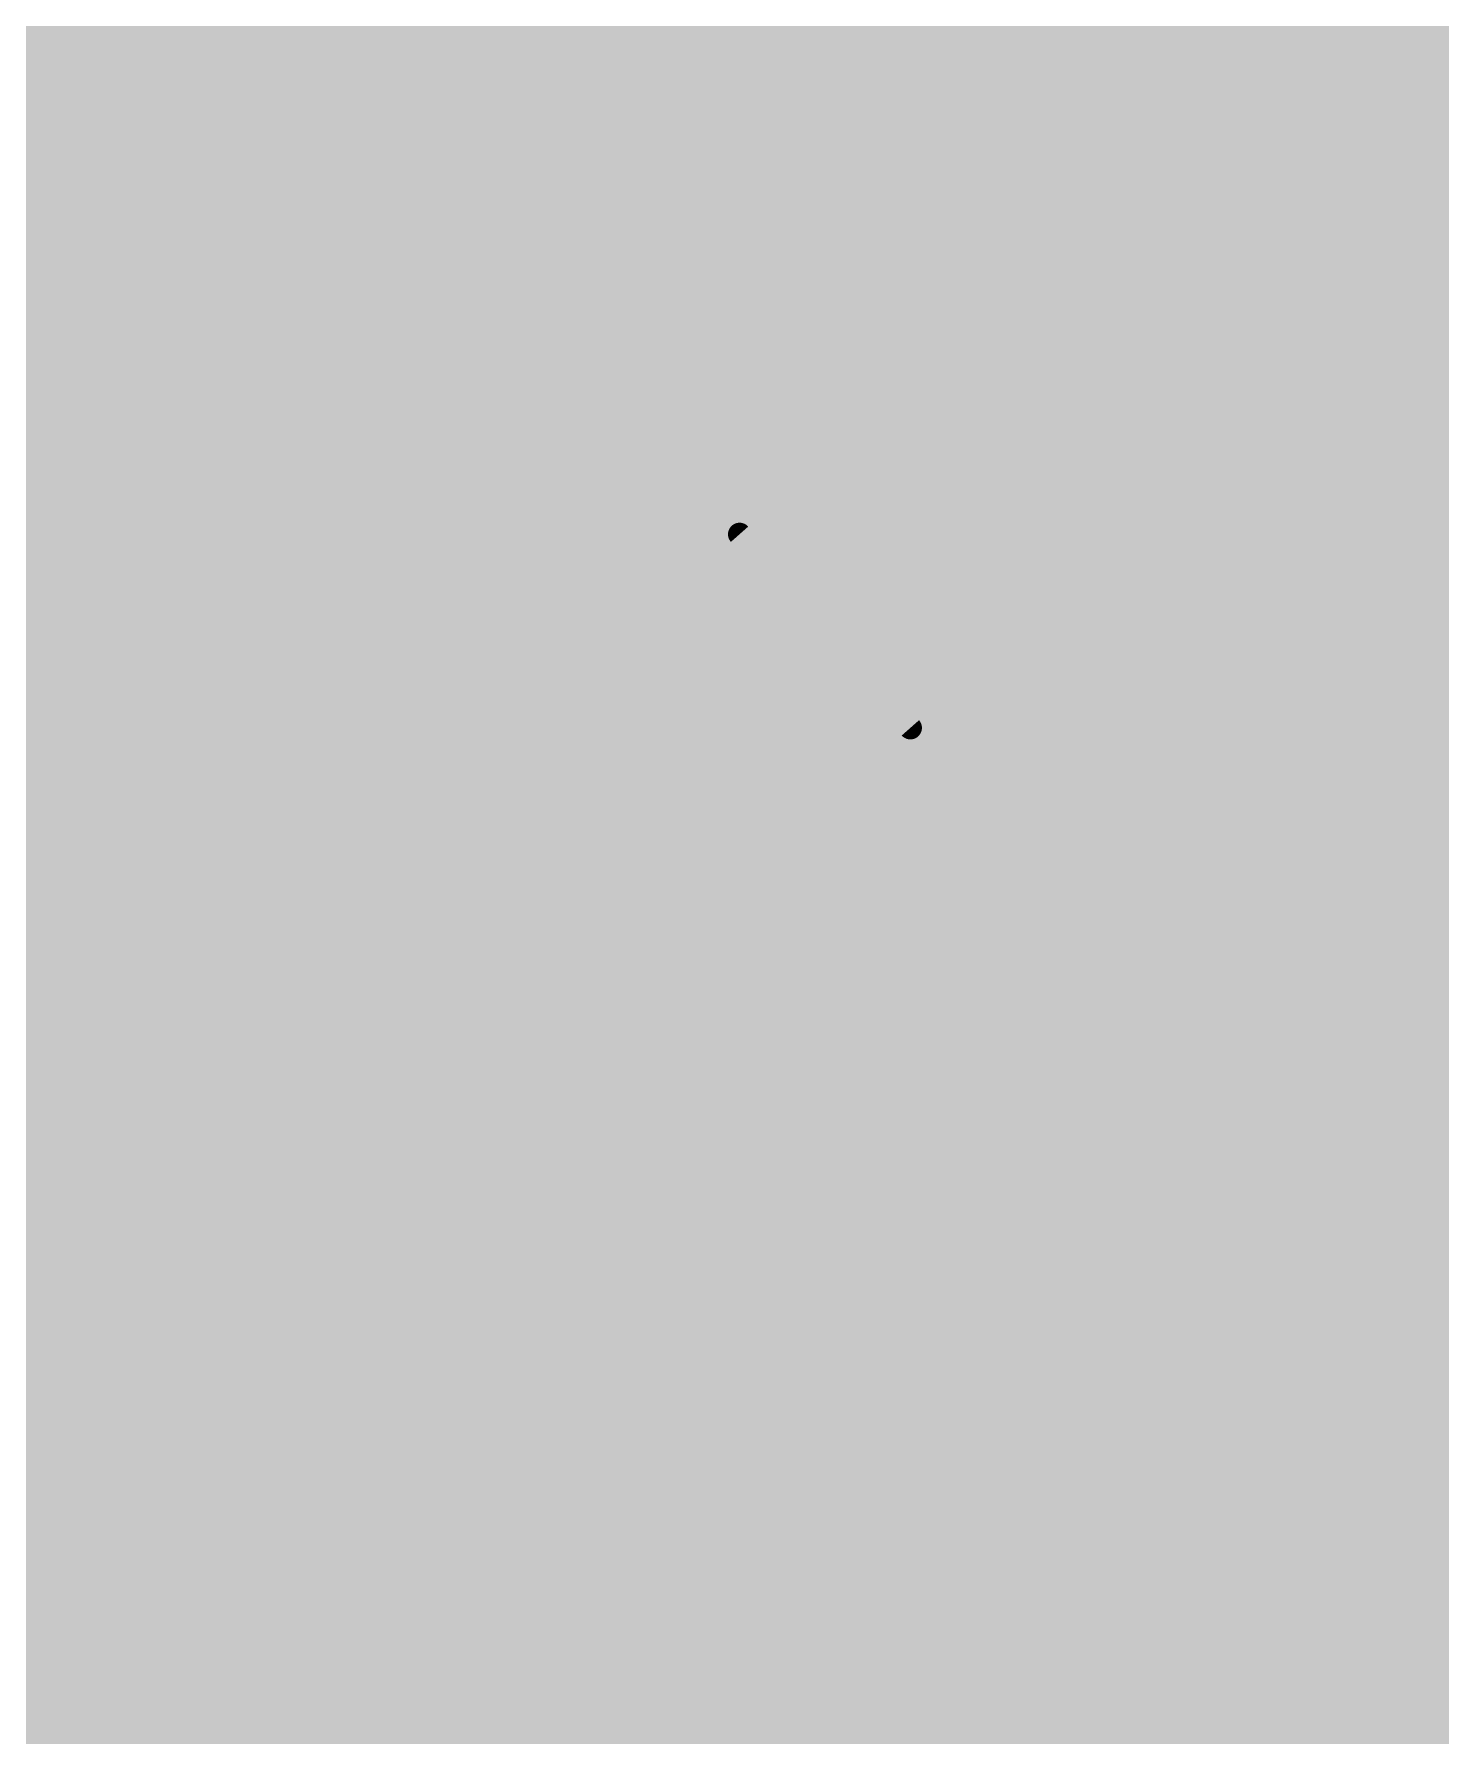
# Model space of a CAD drawing. Extents: x -7.6 to 53.5, y -11.4 to 75.3.
# Drawn here: x 20.52 to 26.7, y 16.1 to 23.58 of the extents above; entities that cross this region are included whole.
import ezdxf

# ---------------------------------------------------------------- set-up
doc = ezdxf.new("R2010")
doc.units = 0
for name, color, linetype in [('1', 12, 'CONTINUOUS'), ('16', 132, 'CONTINUOUS'), ('21', 41, 'CONTINUOUS'), ('22', 40, 'CONTINUOUS'), ('51', 53, 'CONTINUOUS')]:
    doc.layers.add(name, color=color, linetype=linetype)

# ---------------------------------------------------------------- blocks, each defined once
blk = doc.blocks.new('RECT')
blk.add_solid([(-0.5, -0.5), (0.5, -0.5), (-0.5, 0.5), (0.5, 0.5)])

msp = doc.modelspace()

# ---------------------------------------------------------------- linework, layer by layer
at = {"layer": '1', "const_width": 0.254}
for points in [[(12.446, 21.463), (33.528, 21.463)], [(7.493, 20.701), (33.274, 20.701)]]:
    msp.add_lwpolyline(points, dxfattribs=at)
at = {"layer": '16'}
for points, const_width in [([(20.32, 6.985), (20.32, 38.608)], 2.54), ([(26.67, 12.7), (26.67, 32.004)], 11.43)]:
    msp.add_lwpolyline(points, dxfattribs=dict(at, const_width=const_width))
at = {"layer": '21', "const_width": 0.2032}
for points in [[(17.52, 22.88), (25.42, 22.88)], [(25.42, 22.88), (25.42, 18.78)], [(25.42, 16.78), (25.42, 12.68)]]:
    msp.add_lwpolyline(points, dxfattribs=at)
at = {"layer": '21'}
for points, const_width in [([(25.4708, 22.88, 1), (25.3692, 22.88)], 0.1016), ([(25.42, 22.8292, 1), (25.42, 22.9308)], 0.1016), ([(25.17, 18.78, 0.8148), (15.47, 18.78)], 0.2032), ([(25.3692, 18.78, 1), (25.4708, 18.78)], 0.1016), ([(15.47, 16.78, 0.8148), (25.17, 16.78)], 0.2032), ([(25.4708, 16.78, 1), (25.3692, 16.78)], 0.1016)]:
    msp.add_lwpolyline(points, format="xyb", dxfattribs=dict(at, const_width=const_width))
at = {"layer": '22', "const_width": 0.2794}
for points in [[(26.5396, 22.9226), (26.5396, 23.1726)], [(26.0397, 22.4226), (26.5396, 22.9226)], [(25.5397, 22.4226), (26.5396, 22.4226)], [(26.2896, 21.7854), (26.0397, 21.7854)], [(26.0397, 21.7854), (26.0397, 20.7855)], [(26.5396, 21.5354), (26.2896, 21.7854)], [(25.5397, 21.5354), (25.5397, 21.0355)], [(26.5396, 21.0355), (26.5396, 21.5354)], [(25.5397, 21.0355), (25.7897, 20.7855)], [(26.2896, 20.7855), (26.5396, 21.0355)], [(25.7897, 20.7855), (26.2896, 20.7855)], [(25.7897, 19.944), (25.5397, 20.194)], [(26.5396, 19.694), (26.5396, 20.194)], [(26.7896, 19.944), (25.7897, 19.944)], [(25.5397, 18.8068), (25.7897, 19.0568)], [(25.7897, 19.0568), (26.0397, 18.8068)], [(26.5396, 18.3069), (26.5396, 19.0568)], [(25.5397, 18.0569), (25.5397, 18.8068)], [(26.0397, 18.8068), (26.0397, 18.3069)], [(26.0397, 18.3069), (26.2896, 18.0569)], [(26.2896, 18.0569), (26.5396, 18.3069)], [(26.2896, 17.4196), (25.5397, 17.4196)], [(26.5396, 17.1697), (26.2896, 17.4196)], [(26.5396, 16.4197), (26.5396, 17.1697)], [(25.5397, 16.4197), (26.5396, 16.4197)]]:
    msp.add_lwpolyline(points, dxfattribs=at)
at = {"layer": '22', "const_width": 0.1397}
for points in [[(26.6095, 23.1726, 1), (26.4698, 23.1726)], [(26.589, 22.8732, 1), (26.4902, 22.972)], [(26.4698, 22.9226, 1), (26.6095, 22.9226)], [(25.5397, 22.4925, 1), (25.5397, 22.3528)], [(25.9903, 22.472, 1), (26.0891, 22.3732)], [(26.5396, 22.3528, 1), (26.5396, 22.4925)], [(26.0397, 21.8552, 1), (26.0397, 21.7155)], [(26.1095, 21.7854, 1), (25.9698, 21.7854)], [(26.339, 21.8348, 1), (26.2402, 21.736)], [(26.2896, 21.7155, 1), (26.2896, 21.8552)], [(25.6095, 21.5354, 1), (25.4699, 21.5354)], [(26.6095, 21.5354, 1), (26.4698, 21.5354)], [(26.4902, 21.486, 1), (26.589, 21.5848)], [(25.5891, 21.0848, 1), (25.4903, 20.9861)], [(26.589, 20.9861, 1), (26.4902, 21.0848)], [(25.4699, 21.0355, 1), (25.6095, 21.0355)], [(26.4698, 21.0355, 1), (26.6095, 21.0355)], [(25.7897, 20.8553, 1), (25.7897, 20.7156)], [(26.2896, 20.7156, 1), (26.2896, 20.8553)], [(25.7403, 20.7361, 1), (25.8391, 20.8349)], [(25.9698, 20.7855, 1), (26.1095, 20.7855)], [(26.2402, 20.8349, 1), (26.339, 20.7361)], [(25.5891, 20.2434, 1), (25.4903, 20.1446)], [(26.6095, 20.194, 1), (26.4698, 20.194)], [(25.7897, 20.0139, 1), (25.7897, 19.8742)], [(25.7403, 19.8946, 1), (25.8391, 19.9934)], [(26.4698, 19.694, 1), (26.6095, 19.694)], [(25.8391, 19.1062, 1), (25.7403, 19.0074)], [(25.8391, 19.0074, 1), (25.7403, 19.1062)], [(26.6095, 19.0568, 1), (26.4698, 19.0568)], [(25.4903, 18.8562, 1), (25.5891, 18.7574)], [(25.6095, 18.8068, 1), (25.4699, 18.8068)], [(26.1095, 18.8068, 1), (25.9698, 18.8068)], [(25.9903, 18.7574, 1), (26.0891, 18.8562)], [(26.0891, 18.3563, 1), (25.9903, 18.2575)], [(26.589, 18.2575, 1), (26.4902, 18.3563)], [(25.9698, 18.3069, 1), (26.1095, 18.3069)], [(26.4698, 18.3069, 1), (26.6095, 18.3069)], [(26.2402, 18.1063, 1), (26.339, 18.0075)], [(26.2402, 18.0075, 1), (26.339, 18.1063)], [(25.4699, 18.0569, 1), (25.6095, 18.0569)], [(25.5397, 17.4895, 1), (25.5397, 17.3498)], [(26.339, 17.469, 1), (26.2402, 17.3703)], [(26.2896, 17.3498, 1), (26.2896, 17.4895)], [(26.6095, 17.1697, 1), (26.4698, 17.1697)], [(26.4902, 17.1203, 1), (26.589, 17.2191)], [(25.5397, 16.4896, 1), (25.5397, 16.3499)], [(26.5396, 16.3499, 1), (26.5396, 16.4896)], [(26.4698, 16.4197, 1), (26.6095, 16.4197)]]:
    msp.add_lwpolyline(points, format="xyb", dxfattribs=at)
at = {"layer": '51', "const_width": 0.1016}
for points in [[(17.52, 22.88), (25.42, 22.88)], [(25.42, 22.88), (25.42, 12.68)], [(23.57, 14.08), (23.57, 21.43)], [(24.37, 20.53), (23.62, 21.38)], [(23.62, 21.38), (23.62, 14.23)], [(23.62, 21.336), (23.6588, 21.336)], [(23.62, 21.2344), (23.7485, 21.2344)], [(23.62, 21.1328), (23.8381, 21.1328)], [(23.62, 21.0312), (23.9278, 21.0312)], [(23.62, 20.9296), (24.0174, 20.9296)], [(23.62, 20.828), (24.1071, 20.828)], [(23.62, 20.7264), (24.1967, 20.7264)], [(23.62, 20.6248), (24.2864, 20.6248)], [(23.62, 20.5232), (24.3734, 20.5232)], [(24.97, 19.33), (24.37, 20.53)], [(23.62, 20.4216), (24.4242, 20.4216)], [(23.62, 20.32), (24.475, 20.32)], [(23.62, 20.2184), (24.5258, 20.2184)], [(23.62, 20.1168), (24.5766, 20.1168)], [(23.62, 20.0152), (24.6274, 20.0152)], [(23.62, 19.9136), (24.6782, 19.9136)], [(23.62, 19.812), (24.729, 19.812)], [(23.62, 19.7104), (24.7798, 19.7104)], [(23.62, 19.6088), (24.8306, 19.6088)], [(23.62, 19.5072), (24.8814, 19.5072)], [(23.62, 19.4056), (24.9322, 19.4056)], [(23.62, 19.304), (24.9747, 19.304)], [(25.17, 18.23), (24.97, 19.33)], [(23.62, 19.2024), (24.9932, 19.2024)], [(23.62, 19.1008), (25.0117, 19.1008)], [(23.62, 18.9992), (25.0301, 18.9992)], [(23.62, 18.8976), (25.0486, 18.8976)], [(23.62, 18.796), (25.0671, 18.796)], [(23.62, 18.6944), (25.0856, 18.6944)], [(23.62, 18.5928), (25.104, 18.5928)], [(23.62, 18.4912), (25.1225, 18.4912)], [(23.62, 18.3896), (25.141, 18.3896)], [(23.62, 18.288), (25.1595, 18.288)], [(23.62, 18.1864), (25.17, 18.1864)], [(25.17, 17.33), (25.17, 18.23)], [(23.62, 18.0848), (25.17, 18.0848)], [(23.62, 17.9832), (25.17, 17.9832)], [(23.62, 17.8816), (25.17, 17.8816)], [(23.62, 17.78), (25.17, 17.78)], [(23.62, 17.6784), (25.17, 17.6784)], [(23.62, 17.5768), (25.17, 17.5768)], [(23.62, 17.4752), (25.17, 17.4752)], [(23.62, 17.3736), (25.17, 17.3736)], [(24.97, 16.23), (25.17, 17.33)], [(23.62, 17.272), (25.1595, 17.272)], [(23.62, 17.1704), (25.141, 17.1704)], [(23.62, 17.0688), (25.1225, 17.0688)], [(23.62, 16.9672), (25.104, 16.9672)], [(23.62, 16.8656), (25.0856, 16.8656)], [(23.62, 16.764), (25.0671, 16.764)], [(23.62, 16.6624), (25.0486, 16.6624)], [(23.62, 16.5608), (25.0301, 16.5608)], [(23.62, 16.4592), (25.0117, 16.4592)], [(23.62, 16.3576), (24.9932, 16.3576)], [(23.62, 16.256), (24.9747, 16.256)], [(24.37, 15.03), (24.97, 16.23)], [(23.62, 16.1544), (24.9322, 16.1544)], [(23.62, 16.0528), (24.8814, 16.0528)]]:
    msp.add_lwpolyline(points, dxfattribs=at)
at = {"layer": '51'}
for points, const_width in [([(25.4454, 22.88, 1), (25.3946, 22.88)], 0.0508), ([(25.42, 22.8546, 1), (25.42, 22.9054)], 0.0508), ([(20.32, 12.83, 1), (20.32, 22.73, 1), (20.32, 12.83)], 0.1016), ([(23.5954, 21.43, 1), (23.5446, 21.43)], 0.0508), ([(23.639, 21.3968, 1), (23.601, 21.3632)], 0.0508), ([(23.6454, 21.38, 1), (23.5946, 21.38)], 0.0508), ([(23.62, 21.3614, 1), (23.62, 21.3106)], 0.0508), ([(23.6588, 21.3106, 1), (23.6588, 21.3614)], 0.0508), ([(23.62, 21.2598, 1), (23.62, 21.209)], 0.0508), ([(23.7485, 21.209, 1), (23.7485, 21.2598)], 0.0508), ([(23.62, 21.1582, 1), (23.62, 21.1074)], 0.0508), ([(23.8381, 21.1074, 1), (23.8381, 21.1582)], 0.0508), ([(23.62, 21.0566, 1), (23.62, 21.0058)], 0.0508), ([(23.9278, 21.0058, 1), (23.9278, 21.0566)], 0.0508), ([(23.62, 20.955, 1), (23.62, 20.9042)], 0.0508), ([(24.0174, 20.9042, 1), (24.0174, 20.955)], 0.0508), ([(23.62, 20.8534, 1), (23.62, 20.8026)], 0.0508), ([(24.1071, 20.8026, 1), (24.1071, 20.8534)], 0.0508), ([(23.62, 20.7518, 1), (23.62, 20.701)], 0.0508), ([(24.1967, 20.701, 1), (24.1967, 20.7518)], 0.0508), ([(23.62, 20.6502, 1), (23.62, 20.5994)], 0.0508), ([(24.2864, 20.5994, 1), (24.2864, 20.6502)], 0.0508), ([(23.62, 20.5486, 1), (23.62, 20.4978)], 0.0508), ([(24.3927, 20.5414, 1), (24.3473, 20.5186)], 0.0508), ([(24.351, 20.5132, 1), (24.389, 20.5468)], 0.0508), ([(24.3734, 20.4978, 1), (24.3734, 20.5486)], 0.0508), ([(23.62, 20.447, 1), (23.62, 20.3962)], 0.0508), ([(24.4242, 20.3962, 1), (24.4242, 20.447)], 0.0508), ([(23.62, 20.3454, 1), (23.62, 20.2946)], 0.0508), ([(24.475, 20.2946, 1), (24.475, 20.3454)], 0.0508), ([(23.62, 20.2438, 1), (23.62, 20.193)], 0.0508), ([(24.5258, 20.193, 1), (24.5258, 20.2438)], 0.0508), ([(23.62, 20.1422, 1), (23.62, 20.0914)], 0.0508), ([(24.5766, 20.0914, 1), (24.5766, 20.1422)], 0.0508), ([(23.62, 20.0406, 1), (23.62, 19.9898)], 0.0508), ([(24.6274, 19.9898, 1), (24.6274, 20.0406)], 0.0508), ([(23.62, 19.939, 1), (23.62, 19.8882)], 0.0508), ([(24.6782, 19.8882, 1), (24.6782, 19.939)], 0.0508), ([(23.62, 19.8374, 1), (23.62, 19.7866)], 0.0508), ([(24.729, 19.7866, 1), (24.729, 19.8374)], 0.0508), ([(23.62, 19.7358, 1), (23.62, 19.685)], 0.0508), ([(24.7798, 19.685, 1), (24.7798, 19.7358)], 0.0508), ([(23.62, 19.6342, 1), (23.62, 19.5834)], 0.0508), ([(24.8306, 19.5834, 1), (24.8306, 19.6342)], 0.0508), ([(23.62, 19.5326, 1), (23.62, 19.4818)], 0.0508), ([(24.8814, 19.4818, 1), (24.8814, 19.5326)], 0.0508), ([(23.62, 19.431, 1), (23.62, 19.3802)], 0.0508), ([(24.9322, 19.3802, 1), (24.9322, 19.431)], 0.0508), ([(23.62, 19.3294, 1), (23.62, 19.2786)], 0.0508), ([(24.995, 19.3345, 1), (24.945, 19.3255)], 0.0508), ([(24.9473, 19.3186, 1), (24.9927, 19.3414)], 0.0508), ([(24.9747, 19.2786, 1), (24.9747, 19.3294)], 0.0508), ([(23.62, 19.2278, 1), (23.62, 19.177)], 0.0508), ([(24.9932, 19.177, 1), (24.9932, 19.2278)], 0.0508), ([(23.62, 19.1262, 1), (23.62, 19.0754)], 0.0508), ([(25.0117, 19.0754, 1), (25.0117, 19.1262)], 0.0508), ([(23.62, 19.0246, 1), (23.62, 18.9738)], 0.0508), ([(25.0301, 18.9738, 1), (25.0301, 19.0246)], 0.0508), ([(23.62, 18.923, 1), (23.62, 18.8722)], 0.0508), ([(25.0486, 18.8722, 1), (25.0486, 18.923)], 0.0508), ([(23.62, 18.8214, 1), (23.62, 18.7706)], 0.0508), ([(25.0671, 18.7706, 1), (25.0671, 18.8214)], 0.0508), ([(23.62, 18.7198, 1), (23.62, 18.669)], 0.0508), ([(25.0856, 18.669, 1), (25.0856, 18.7198)], 0.0508), ([(23.62, 18.6182, 1), (23.62, 18.5674)], 0.0508), ([(25.104, 18.5674, 1), (25.104, 18.6182)], 0.0508), ([(23.62, 18.5166, 1), (23.62, 18.4658)], 0.0508), ([(25.1225, 18.4658, 1), (25.1225, 18.5166)], 0.0508), ([(23.62, 18.415, 1), (23.62, 18.3642)], 0.0508), ([(25.141, 18.3642, 1), (25.141, 18.415)], 0.0508), ([(23.62, 18.3134, 1), (23.62, 18.2626)], 0.0508), ([(25.1595, 18.2626, 1), (25.1595, 18.3134)], 0.0508), ([(23.62, 18.2118, 1), (23.62, 18.161)], 0.0508), ([(25.1954, 18.23, 1), (25.1446, 18.23)], 0.0508), ([(25.145, 18.2255, 1), (25.195, 18.2345)], 0.0508), ([(25.17, 18.161, 1), (25.17, 18.2118)], 0.0508), ([(23.62, 18.1102, 1), (23.62, 18.0594)], 0.0508), ([(25.17, 18.0594, 1), (25.17, 18.1102)], 0.0508), ([(23.62, 18.0086, 1), (23.62, 17.9578)], 0.0508), ([(25.17, 17.9578, 1), (25.17, 18.0086)], 0.0508), ([(23.62, 17.907, 1), (23.62, 17.8562)], 0.0508), ([(25.17, 17.8562, 1), (25.17, 17.907)], 0.0508), ([(23.62, 17.8054, 1), (23.62, 17.7546)], 0.0508), ([(25.17, 17.7546, 1), (25.17, 17.8054)], 0.0508), ([(23.62, 17.7038, 1), (23.62, 17.653)], 0.0508), ([(25.17, 17.653, 1), (25.17, 17.7038)], 0.0508), ([(23.62, 17.6022, 1), (23.62, 17.5514)], 0.0508), ([(25.17, 17.5514, 1), (25.17, 17.6022)], 0.0508), ([(23.62, 17.5006, 1), (23.62, 17.4498)], 0.0508), ([(25.17, 17.4498, 1), (25.17, 17.5006)], 0.0508), ([(23.62, 17.399, 1), (23.62, 17.3482)], 0.0508), ([(25.17, 17.3482, 1), (25.17, 17.399)], 0.0508), ([(25.1446, 17.33, 1), (25.1954, 17.33)], 0.0508), ([(25.195, 17.3255, 1), (25.145, 17.3345)], 0.0508), ([(23.62, 17.2974, 1), (23.62, 17.2466)], 0.0508), ([(25.1595, 17.2466, 1), (25.1595, 17.2974)], 0.0508), ([(23.62, 17.1958, 1), (23.62, 17.145)], 0.0508), ([(25.141, 17.145, 1), (25.141, 17.1958)], 0.0508), ([(23.62, 17.0942, 1), (23.62, 17.0434)], 0.0508), ([(25.1225, 17.0434, 1), (25.1225, 17.0942)], 0.0508), ([(23.62, 16.9926, 1), (23.62, 16.9418)], 0.0508), ([(25.104, 16.9418, 1), (25.104, 16.9926)], 0.0508), ([(23.62, 16.891, 1), (23.62, 16.8402)], 0.0508), ([(25.0856, 16.8402, 1), (25.0856, 16.891)], 0.0508), ([(23.62, 16.7894, 1), (23.62, 16.7386)], 0.0508), ([(25.0671, 16.7386, 1), (25.0671, 16.7894)], 0.0508), ([(23.62, 16.6878, 1), (23.62, 16.637)], 0.0508), ([(25.0486, 16.637, 1), (25.0486, 16.6878)], 0.0508), ([(23.62, 16.5862, 1), (23.62, 16.5354)], 0.0508), ([(25.0301, 16.5354, 1), (25.0301, 16.5862)], 0.0508), ([(23.62, 16.4846, 1), (23.62, 16.4338)], 0.0508), ([(25.0117, 16.4338, 1), (25.0117, 16.4846)], 0.0508), ([(23.62, 16.383, 1), (23.62, 16.3322)], 0.0508), ([(24.9932, 16.3322, 1), (24.9932, 16.383)], 0.0508), ([(23.62, 16.2814, 1), (23.62, 16.2306)], 0.0508), ([(24.9747, 16.2306, 1), (24.9747, 16.2814)], 0.0508), ([(24.945, 16.2345, 1), (24.995, 16.2255)], 0.0508), ([(24.9927, 16.2186, 1), (24.9473, 16.2414)], 0.0508), ([(23.62, 16.1798, 1), (23.62, 16.129)], 0.0508), ([(24.9322, 16.129, 1), (24.9322, 16.1798)], 0.0508)]:
    msp.add_lwpolyline(points, format="xyb", dxfattribs=dict(at, const_width=const_width))

# ---------------------------------------------------------------- block references
at = {"layer": '1', "xscale": 3.9, "yscale": 1.6, "rotation": 180}
msp.add_blockref('RECT', (24.57, 17.78), dxfattribs=at)
at = {"layer": '51', "xscale": 0.95, "yscale": 0.9, "rotation": 180}
msp.add_blockref('RECT', (25.695, 17.78), dxfattribs=at)

doc.saveas('drawing.dxf')
